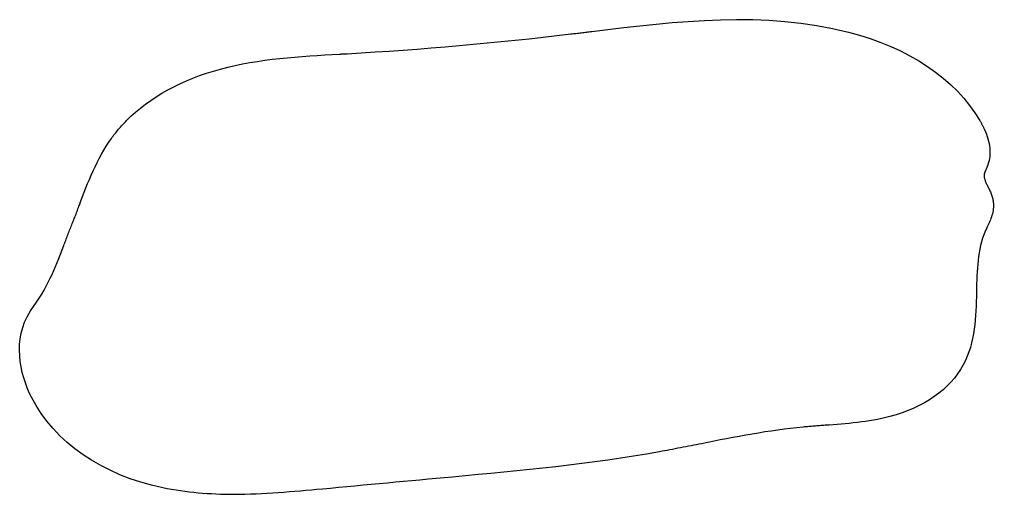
# Model space of a CAD drawing. Extents: x 78.4 to 142.4, y -81.1 to -49.9.
import ezdxf

# ---------------------------------------------------------------- set-up
doc = ezdxf.new("R2010")
doc.units = 0
doc.header["$MEASUREMENT"] = 0
doc.layers.add('LAYER_1', color=7, linetype='CONTINUOUS')

# ---------------------------------------------------------------- blocks, each defined once
blk = doc.blocks.new('BLOCK_2')
at = {"layer": 'LAYER_1', "color": 7}
blk.add_lwpolyline([(92.48, -81.084), (92.187, -81.083), (91.895, -81.079), (91.603, -81.072), (91.311, -81.062), (91.018, -81.048), (90.726, -81.031), (90.434, -81.011), (90.142, -80.987), (89.851, -80.959), (89.559, -80.927), (89.268, -80.892), (88.977, -80.852), (88.686, -80.808), (88.395, -80.759), (88.105, -80.706), (87.815, -80.648), (87.079, -80.477), (86.364, -80.275), (85.67, -80.044), (85, -79.783), (84.354, -79.494), (83.733, -79.179), (83.139, -78.836), (82.573, -78.468), (82.036, -78.075), (81.529, -77.657), (81.053, -77.217), (80.61, -76.754), (80.2, -76.27), (79.826, -75.764), (79.487, -75.239), (79.186, -74.694), (79.041, -74.394), (78.906, -74.079), (78.783, -73.749), (78.673, -73.408), (78.58, -73.057), (78.503, -72.698), (78.446, -72.333), (78.41, -71.963), (78.396, -71.59), (78.407, -71.216), (78.445, -70.843), (78.511, -70.473), (78.606, -70.108), (78.734, -69.749), (78.895, -69.399), (79.091, -69.058), (79.093, -69.056), (79.094, -69.053), (79.096, -69.051), (79.097, -69.048), (79.099, -69.046), (79.1, -69.043), (79.102, -69.041), (79.104, -69.039), (79.105, -69.036), (79.107, -69.034), (79.108, -69.031), (79.11, -69.029), (79.111, -69.026), (79.113, -69.024), (79.114, -69.021), (79.116, -69.019), (79.324, -68.729), (79.516, -68.448), (79.695, -68.174), (79.86, -67.906), (80.014, -67.643), (80.158, -67.384), (80.292, -67.127), (80.419, -66.871), (80.539, -66.614), (80.654, -66.357), (80.766, -66.096), (80.875, -65.832), (80.982, -65.562), (81.09, -65.286), (81.199, -65.002), (81.31, -64.709), (81.341, -64.63), (81.371, -64.55), (81.402, -64.469), (81.433, -64.388), (81.464, -64.306), (81.496, -64.223), (81.528, -64.14), (81.56, -64.055), (81.593, -63.971), (81.626, -63.885), (81.66, -63.798), (81.694, -63.711), (81.729, -63.622), (81.765, -63.533), (81.8, -63.443), (81.837, -63.352), (81.869, -63.272), (81.901, -63.192), (81.932, -63.111), (81.964, -63.031), (81.995, -62.95), (82.027, -62.869), (82.058, -62.788), (82.089, -62.707), (82.119, -62.626), (82.15, -62.545), (82.181, -62.464), (82.212, -62.383), (82.242, -62.302), (82.273, -62.221), (82.303, -62.14), (82.334, -62.059), (82.439, -61.778), (82.546, -61.496), (82.654, -61.214), (82.764, -60.932), (82.877, -60.65), (82.993, -60.369), (83.112, -60.089), (83.236, -59.811), (83.364, -59.534), (83.497, -59.259), (83.637, -58.987), (83.782, -58.718), (83.935, -58.452), (84.094, -58.189), (84.262, -57.931), (84.438, -57.677), (84.493, -57.601), (84.549, -57.525), (84.606, -57.449), (84.665, -57.374), (84.724, -57.299), (84.784, -57.225), (84.845, -57.151), (84.906, -57.077), (84.969, -57.004), (85.033, -56.932), (85.097, -56.86), (85.163, -56.788), (85.229, -56.717), (85.296, -56.647), (85.364, -56.577), (85.432, -56.507), (85.724, -56.223), (86.029, -55.947), (86.349, -55.68), (86.682, -55.423), (87.028, -55.174), (87.387, -54.936), (87.759, -54.707), (88.142, -54.488), (88.538, -54.279), (88.944, -54.08), (89.362, -53.892), (89.791, -53.714), (90.23, -53.548), (90.679, -53.392), (91.138, -53.248), (91.606, -53.115), (92.087, -52.992), (92.57, -52.881), (93.056, -52.781), (93.543, -52.691), (94.032, -52.611), (94.522, -52.539), (95.013, -52.476), (95.505, -52.42), (95.997, -52.37), (96.49, -52.326), (96.981, -52.286), (97.473, -52.251), (97.963, -52.219), (98.453, -52.19), (98.941, -52.162), (99.427, -52.135), (99.459, -52.133), (99.491, -52.131), (99.523, -52.129), (99.555, -52.127), (99.587, -52.126), (99.619, -52.124), (99.652, -52.122), (99.684, -52.12), (99.716, -52.119), (99.748, -52.117), (99.78, -52.115), (99.812, -52.113), (99.844, -52.111), (99.876, -52.11), (99.908, -52.108), (99.94, -52.106), (100.854, -52.052), (101.77, -51.994), (102.686, -51.933), (103.604, -51.868), (104.523, -51.799), (105.442, -51.727), (106.363, -51.651), (107.283, -51.571), (108.204, -51.488), (109.125, -51.402), (110.045, -51.312), (110.965, -51.219), (111.884, -51.122), (112.803, -51.022), (113.72, -50.918), (114.636, -50.811), (114.722, -50.8), (114.809, -50.79), (114.895, -50.779), (114.981, -50.769), (115.067, -50.759), (115.154, -50.748), (115.24, -50.738), (115.326, -50.727), (115.412, -50.717), (115.499, -50.706), (115.585, -50.696), (115.671, -50.686), (115.757, -50.675), (115.844, -50.665), (115.93, -50.654), (116.016, -50.644), (117.064, -50.517), (118.115, -50.392), (119.17, -50.274), (120.228, -50.164), (121.287, -50.066), (122.347, -49.983), (123.408, -49.919), (124.468, -49.876), (125.528, -49.858), (126.586, -49.867), (127.642, -49.908), (128.696, -49.982), (129.746, -50.094), (130.791, -50.246), (131.832, -50.441), (132.868, -50.683), (133.6, -50.885), (134.31, -51.112), (134.997, -51.362), (135.661, -51.635), (136.301, -51.93), (136.916, -52.248), (137.505, -52.586), (138.067, -52.945), (138.602, -53.325), (139.108, -53.723), (139.585, -54.141), (140.032, -54.578), (140.449, -55.032), (140.833, -55.504), (141.185, -55.992), (141.504, -56.497), (141.525, -56.534), (141.547, -56.571), (141.568, -56.607), (141.588, -56.644), (141.609, -56.681), (141.629, -56.718), (141.648, -56.755), (141.668, -56.792), (141.687, -56.829), (141.706, -56.866), (141.724, -56.903), (141.743, -56.94), (141.76, -56.977), (141.778, -57.013), (141.795, -57.05), (141.812, -57.087), (141.881, -57.246), (141.943, -57.403), (141.997, -57.558), (142.044, -57.712), (142.084, -57.863), (142.117, -58.012), (142.143, -58.16), (142.161, -58.305), (142.172, -58.448), (142.176, -58.589), (142.172, -58.728), (142.161, -58.865), (142.143, -58.999), (142.118, -59.132), (142.085, -59.262), (142.045, -59.39), (142.039, -59.409), (142.032, -59.429), (142.025, -59.449), (142.017, -59.469), (142.01, -59.488), (142.002, -59.508), (141.994, -59.528), (141.986, -59.548), (141.978, -59.568), (141.97, -59.588), (141.961, -59.608), (141.953, -59.628), (141.944, -59.648), (141.936, -59.668), (141.927, -59.688), (141.918, -59.708), (141.907, -59.733), (141.897, -59.758), (141.886, -59.783), (141.876, -59.808), (141.866, -59.832), (141.856, -59.856), (141.847, -59.879), (141.838, -59.903), (141.83, -59.926), (141.822, -59.948), (141.815, -59.97), (141.809, -59.992), (141.803, -60.013), (141.798, -60.034), (141.794, -60.054), (141.792, -60.074), (141.788, -60.115), (141.788, -60.157), (141.791, -60.2), (141.798, -60.244), (141.807, -60.289), (141.818, -60.335), (141.833, -60.382), (141.849, -60.43), (141.867, -60.478), (141.888, -60.527), (141.91, -60.578), (141.933, -60.629), (141.958, -60.681), (141.983, -60.734), (142.01, -60.788), (142.037, -60.843), (142.065, -60.899), (142.093, -60.955), (142.12, -61.013), (142.148, -61.071), (142.176, -61.131), (142.202, -61.191), (142.228, -61.253), (142.253, -61.315), (142.277, -61.379), (142.3, -61.444), (142.321, -61.51), (142.34, -61.577), (142.357, -61.645), (142.372, -61.714), (142.385, -61.784), (142.395, -61.856), (142.406, -61.971), (142.409, -62.084), (142.405, -62.196), (142.396, -62.306), (142.381, -62.414), (142.361, -62.52), (142.336, -62.625), (142.308, -62.728), (142.275, -62.83), (142.24, -62.93), (142.203, -63.028), (142.163, -63.125), (142.123, -63.22), (142.081, -63.314), (142.039, -63.406), (141.997, -63.497), (141.989, -63.514), (141.98, -63.532), (141.972, -63.55), (141.964, -63.568), (141.956, -63.586), (141.948, -63.603), (141.939, -63.621), (141.931, -63.639), (141.923, -63.656), (141.915, -63.674), (141.907, -63.692), (141.9, -63.709), (141.892, -63.727), (141.884, -63.745), (141.876, -63.762), (141.869, -63.78), (141.777, -64.008), (141.695, -64.239), (141.624, -64.474), (141.562, -64.712), (141.509, -64.953), (141.464, -65.197), (141.426, -65.443), (141.394, -65.693), (141.369, -65.945), (141.348, -66.2), (141.332, -66.457), (141.319, -66.717), (141.309, -66.979), (141.301, -67.243), (141.295, -67.509), (141.289, -67.777), (141.282, -68.082), (141.275, -68.388), (141.265, -68.695), (141.251, -69.001), (141.233, -69.308), (141.21, -69.614), (141.18, -69.919), (141.141, -70.223), (141.094, -70.525), (141.037, -70.825), (140.968, -71.123), (140.887, -71.419), (140.792, -71.711), (140.683, -71.999), (140.558, -72.284), (140.416, -72.565), (140.243, -72.862), (140.051, -73.149), (139.84, -73.426), (139.611, -73.692), (139.363, -73.948), (139.098, -74.193), (138.816, -74.427), (138.518, -74.649), (138.203, -74.859), (137.872, -75.056), (137.526, -75.241), (137.166, -75.413), (136.791, -75.572), (136.402, -75.717), (136, -75.848), (135.586, -75.964), (135.322, -76.03), (135.058, -76.089), (134.793, -76.143), (134.527, -76.193), (134.261, -76.237), (133.994, -76.278), (133.727, -76.315), (133.46, -76.348), (133.193, -76.378), (132.927, -76.406), (132.66, -76.431), (132.394, -76.454), (132.128, -76.476), (131.863, -76.496), (131.599, -76.516), (131.336, -76.535), (131.247, -76.542), (131.157, -76.548), (131.068, -76.555), (130.979, -76.561), (130.889, -76.568), (130.8, -76.575), (130.71, -76.582), (130.621, -76.588), (130.532, -76.595), (130.442, -76.603), (130.353, -76.61), (130.264, -76.617), (130.175, -76.625), (130.085, -76.633), (129.996, -76.641), (129.907, -76.649), (129.487, -76.691), (129.066, -76.739), (128.645, -76.791), (128.224, -76.848), (127.803, -76.909), (127.382, -76.973), (126.962, -77.041), (126.542, -77.112), (126.122, -77.186), (125.704, -77.262), (125.286, -77.339), (124.87, -77.419), (124.455, -77.499), (124.041, -77.58), (123.628, -77.662), (123.217, -77.743), (123.047, -77.777), (122.876, -77.811), (122.705, -77.845), (122.533, -77.879), (122.361, -77.913), (122.188, -77.947), (122.015, -77.981), (121.841, -78.015), (121.668, -78.048), (121.494, -78.082), (121.32, -78.115), (121.146, -78.148), (120.972, -78.181), (120.798, -78.213), (120.625, -78.245), (120.451, -78.276), (119.605, -78.425), (118.757, -78.564), (117.906, -78.696), (117.054, -78.821), (116.2, -78.938), (115.346, -79.05), (114.491, -79.155), (113.636, -79.256), (112.782, -79.351), (111.928, -79.443), (111.076, -79.531), (110.225, -79.616), (109.376, -79.699), (108.53, -79.779), (107.686, -79.859), (106.845, -79.937), (106.311, -79.986), (105.778, -80.036), (105.244, -80.085), (104.71, -80.135), (104.176, -80.184), (103.642, -80.233), (103.108, -80.283), (102.575, -80.332), (102.041, -80.382), (101.507, -80.431), (100.973, -80.48), (100.439, -80.53), (99.906, -80.579), (99.372, -80.629), (98.838, -80.678), (98.304, -80.728), (97.944, -80.761), (97.584, -80.794), (97.223, -80.826), (96.861, -80.858), (96.498, -80.889), (96.135, -80.918), (95.771, -80.946), (95.407, -80.972), (95.042, -80.996), (94.677, -81.018), (94.311, -81.037), (93.945, -81.054), (93.579, -81.067), (93.213, -81.076), (92.846, -81.082), (92.48, -81.084), (92.48, -81.084)], dxfattribs=at)

msp = doc.modelspace()

# ---------------------------------------------------------------- block references
at = {"layer": 'LAYER_1'}
msp.add_blockref('BLOCK_2', (0, 0), dxfattribs=at)

doc.saveas('drawing.dxf')
